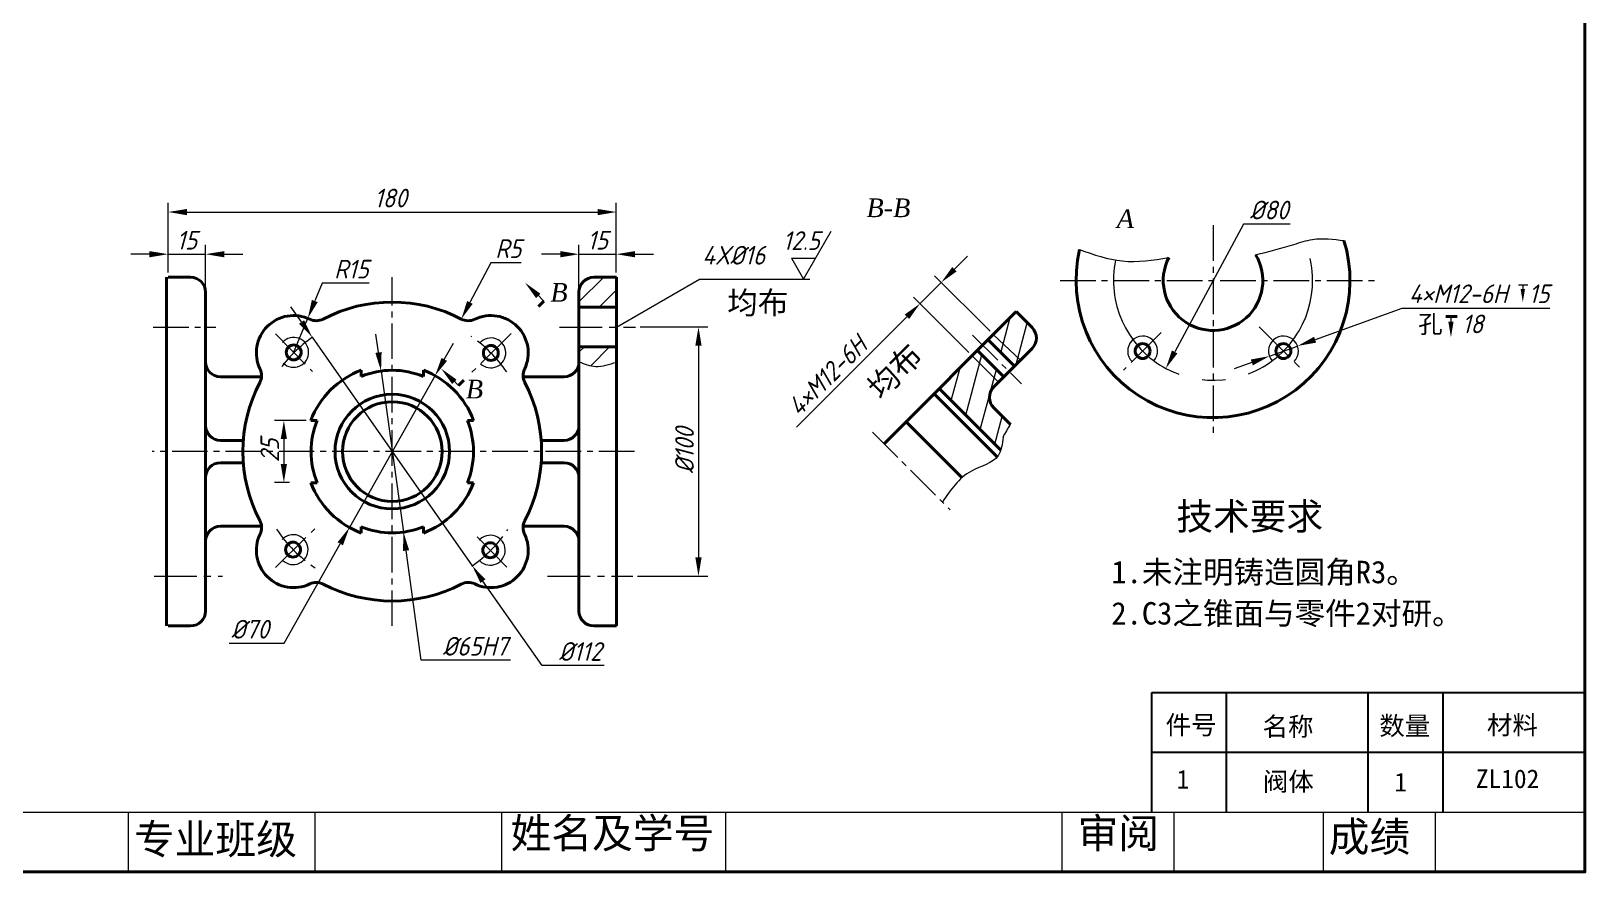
# Model space of a CAD drawing. Header units: millimetres. Extents: x 49 to 379, y 30 to 255.
# Drawn here: x 171 to 379, y 30 to 142.5 of the extents above; entities that cross this region are included whole.
import ezdxf

# ---------------------------------------------------------------- set-up
doc = ezdxf.new("R2010")
doc.units = ezdxf.units.MM
doc.linetypes.add('CENTER2', pattern=[28.575, 19.05, -3.175, 3.175, -3.175])
doc.layers.get('0').update_dxf_attribs({"lineweight": 18})
for name, color, linetype, lineweight in [('中心线', 4, 'CENTER2', 18), ('文字', 7, 'Continuous', 18), ('粗', 1, 'Continuous', 40), ('粗线', 7, 'Continuous', 40), ('细', 84, 'Continuous', 18), ('细线', 7, 'Continuous', 18), ('结构线', 2, 'Continuous', 18)]:
    doc.layers.add(name, color=color, linetype=linetype, lineweight=lineweight)
doc.layers.add('边框', color=5, linetype='Continuous')
doc.styles.add('GCHZ', font='isocp.shx', dxfattribs={"oblique": 15, "bigfont": 'gbcbig.shx'})
doc.styles.get("Standard").update_dxf_attribs({"font": 'SIMFANG.TTF'})
doc.styles.add('数字', font='isocp.shx', dxfattribs={"oblique": 15, "height": 2.5})
doc.dimstyles.new('Cai-68$0', dxfattribs={"dimscale": 0, "dimtxt": 2.5, "dimasz": 2.5, "dimexe": 1.25, "dimexo": 0.625, "dimtad": 1, "dimdec": 3, "dimlfac": 3, "dimdsep": 46, "dimtxsty": 'GCHZ', "dimcen": 0, "dimclrd": 256, "dimclre": 256, "dimclrt": 256, "dimaunit": 2, "dimazin": 2, "dimtfac": 1, "dimtdec": 3, "dimtmove": 0, "dimatfit": 3, "dimfxl": 0, "dimfrac": 2, "dimlwd": -1, "dimlwe": -1, "dimarcsym": 0})
doc.dimstyles.new('Cai-68$3', dxfattribs={"dimscale": 0, "dimtxt": 2.5, "dimasz": 2.5, "dimexe": 1.25, "dimexo": 0.625, "dimtad": 1, "dimtih": 1, "dimtoh": 1, "dimdec": 3, "dimlfac": 3, "dimdsep": 46, "dimtxsty": 'GCHZ', "dimcen": 0, "dimclrd": 256, "dimclre": 256, "dimclrt": 256, "dimadec": 0, "dimazin": 2, "dimtfac": 1, "dimtdec": 3, "dimtmove": 0, "dimatfit": 3, "dimfxl": 0, "dimlwd": -1, "dimlwe": -1, "dimarcsym": 0})
doc.dimstyles.new('Cai-68$4', dxfattribs={"dimscale": 0, "dimtxt": 2.5, "dimasz": 2.5, "dimexe": 1.25, "dimexo": 0.625, "dimtad": 1, "dimtih": 1, "dimtoh": 1, "dimdec": 3, "dimlfac": 3, "dimdsep": 46, "dimtxsty": 'GCHZ', "dimcen": 0, "dimclrd": 256, "dimclre": 256, "dimclrt": 256, "dimadec": 0, "dimazin": 2, "dimtfac": 1, "dimtdec": 3, "dimtmove": 0, "dimatfit": 3, "dimfxl": 0, "dimlwd": -1, "dimlwe": -1, "dimarcsym": 0})
doc.dimstyles.new('Cai-68$7', dxfattribs={"dimscale": 0, "dimtxt": 2.5, "dimasz": 2.5, "dimexe": 1.25, "dimexo": 0.625, "dimtad": 1, "dimdec": 3, "dimlfac": 3, "dimdsep": 46, "dimtxsty": 'GCHZ', "dimcen": 0, "dimclrd": 256, "dimclre": 256, "dimclrt": 256, "dimadec": 0, "dimazin": 2, "dimtfac": 1, "dimtdec": 3, "dimtmove": 0, "dimatfit": 3, "dimfxl": 0, "dimlwd": -1, "dimlwe": -1, "dimarcsym": 0})

# ---------------------------------------------------------------- blocks, each defined once
blk = doc.blocks.new('*D22')
at = {"layer": 'Defpoints', "color": 0}
for p in [(194.32, 112.65), (189.32, 109.57), (194.32, 107.57)]:
    blk.add_point(p, dxfattribs=at)
at = {"layer": '文字'}
for p, q in [((186.82, 112.65), (184.32, 112.65)), ((189.32, 110.2), (189.32, 113.9)), ((189.32, 112.65), (194.32, 112.65)), ((194.32, 108.2), (194.32, 113.9)), ((196.82, 112.65), (199.32, 112.65))]:
    blk.add_line(p, q, dxfattribs=at)
for points in [[(186.82, 113.06), (186.82, 112.23), (189.32, 112.65)], [(196.82, 113.06), (196.82, 112.23), (194.32, 112.65)]]:
    blk.add_solid(points, dxfattribs=at)
at = {"layer": '文字', "insert": (191.82, 114.52), "char_height": 2.5, "attachment_point": 5, "style": 'GCHZ'}
blk.add_mtext('15', dxfattribs=at)
blk = doc.blocks.new('*D23')
at = {"layer": 'Defpoints', "color": 0}
for p in [(249.32, 112.65), (249.32, 109.57), (244.32, 107.57)]:
    blk.add_point(p, dxfattribs=at)
at = {"layer": '文字'}
for p, q in [((241.82, 112.65), (239.32, 112.65)), ((244.32, 108.2), (244.32, 113.9)), ((244.32, 112.65), (249.32, 112.65)), ((249.32, 110.2), (249.32, 113.9)), ((251.82, 112.65), (254.32, 112.65))]:
    blk.add_line(p, q, dxfattribs=at)
for points in [[(241.82, 113.06), (241.82, 112.23), (244.32, 112.65)], [(251.82, 113.06), (251.82, 112.23), (249.32, 112.65)]]:
    blk.add_solid(points, dxfattribs=at)
at = {"layer": '文字', "insert": (246.82, 114.52), "char_height": 2.5, "attachment_point": 5, "style": 'GCHZ'}
blk.add_mtext('15', dxfattribs=at)
blk = doc.blocks.new('*D24')
at = {"layer": 'Defpoints', "color": 0}
for p in [(249.32, 118.29), (189.32, 109.57), (249.32, 109.57)]:
    blk.add_point(p, dxfattribs=at)
at = {"layer": '文字'}
for p, q in [((189.32, 110.2), (189.32, 119.54)), ((249.32, 110.2), (249.32, 119.54)), ((191.82, 118.29), (246.82, 118.29))]:
    blk.add_line(p, q, dxfattribs=at)
for points in [[(191.82, 118.7), (191.82, 117.87), (189.32, 118.29)], [(246.82, 118.7), (246.82, 117.87), (249.32, 118.29)]]:
    blk.add_solid(points, dxfattribs=at)
at = {"layer": '文字', "insert": (219.09, 120.16), "char_height": 2.5, "attachment_point": 5, "style": 'GCHZ'}
blk.add_mtext('180', dxfattribs=at)
blk = doc.blocks.new('*D25')
at = {"layer": 'Defpoints', "color": 0}
for p in [(208.01, 104.07), (206.12, 99.44)]:
    blk.add_point(p, dxfattribs=at)
at = {"layer": '文字'}
for p, q in [((209.92, 108.77), (208.95, 106.39)), ((216.22, 108.77), (209.92, 108.77)), ((206.12, 99.44), (208.01, 104.07))]:
    blk.add_line(p, q, dxfattribs=at)
blk.add_solid([(208.56, 106.54), (209.34, 106.23), (208.01, 104.07)], dxfattribs=at)
at = {"layer": '文字', "insert": (213.85, 110.65), "char_height": 2.5, "attachment_point": 5, "style": 'GCHZ'}
blk.add_mtext('R15', dxfattribs=at)
blk = doc.blocks.new('*D26')
at = {"layer": 'Defpoints', "color": 0}
for p in [(229.49, 105.75), (228.57, 103.98)]:
    blk.add_point(p, dxfattribs=at)
at = {"layer": '文字'}
for p, q in [((232.5, 111.51), (229.72, 106.19)), ((236.6, 111.51), (232.5, 111.51))]:
    blk.add_line(p, q, dxfattribs=at)
blk.add_solid([(229.35, 106.39), (230.09, 106), (228.57, 103.98)], dxfattribs=at)
at = {"layer": '文字', "insert": (234.86, 113.39), "char_height": 2.5, "attachment_point": 5, "style": 'GCHZ'}
blk.add_mtext('R5', dxfattribs=at)
blk = doc.blocks.new('*D27')
at = {"layer": 'Defpoints', "color": 0}
for p in [(208.43, 90.41), (204.81, 82.08), (206.19, 82.08)]:
    blk.add_point(p, dxfattribs=at)
at = {"layer": '文字'}
for p, q in [((207.8, 90.41), (203.56, 90.41)), ((204.81, 87.91), (204.81, 84.58)), ((205.57, 82.08), (203.56, 82.08))]:
    blk.add_line(p, q, dxfattribs=at)
for points in [[(204.39, 87.91), (205.22, 87.91), (204.81, 90.41)], [(204.39, 84.58), (205.22, 84.58), (204.81, 82.08)]]:
    blk.add_solid(points, dxfattribs=at)
at = {"layer": '文字', "insert": (202.93, 86.39), "char_height": 2.5, "attachment_point": 5, "rotation": 90, "style": 'GCHZ'}
blk.add_mtext('25', dxfattribs=at)
blk = doc.blocks.new('*D28')
at = {"layer": 'Defpoints', "color": 0}
for p in [(208.61, 101.53), (230.03, 70.95)]:
    blk.add_point(p, dxfattribs=at)
at = {"layer": '文字'}
for p, q in [((207.18, 103.58), (205.74, 105.62)), ((208.61, 101.53), (230.03, 70.95)), ((239.38, 57.61), (231.47, 68.91)), ((247.68, 57.61), (239.38, 57.61))]:
    blk.add_line(p, q, dxfattribs=at)
for points in [[(207.52, 103.82), (206.84, 103.34), (208.61, 101.53)], [(231.81, 69.15), (231.13, 68.67), (230.03, 70.95)]]:
    blk.add_solid(points, dxfattribs=at)
at = {"layer": '文字', "insert": (244.48, 59.49), "char_height": 2.5, "attachment_point": 5, "style": 'GCHZ'}
blk.add_mtext('%%c112', dxfattribs=at)
blk = doc.blocks.new('*D29')
at = {"layer": 'Defpoints', "color": 0}
for p in [(217.82, 97.02), (220.82, 75.47)]:
    blk.add_point(p, dxfattribs=at)
at = {"layer": '文字'}
for p, q in [((217.48, 99.49), (217.13, 101.97)), ((217.82, 97.02), (220.82, 75.47)), ((223.21, 58.31), (221.17, 72.99)), ((235.14, 58.31), (223.21, 58.31))]:
    blk.add_line(p, q, dxfattribs=at)
for points in [[(217.89, 99.55), (217.06, 99.44), (217.82, 97.02)], [(221.58, 73.05), (220.76, 72.93), (220.82, 75.47)]]:
    blk.add_solid(points, dxfattribs=at)
at = {"layer": '文字', "insert": (230.43, 60.19), "char_height": 2.5, "attachment_point": 5, "style": 'GCHZ'}
blk.add_mtext('%%c65H7', dxfattribs=at)
blk = doc.blocks.new('*D30')
at = {"layer": 'Defpoints', "color": 0}
for p in [(225.06, 96.4), (213.59, 76.08)]:
    blk.add_point(p, dxfattribs=at)
at = {"layer": '文字'}
for p, q in [((226.29, 98.58), (227.51, 100.76)), ((225.06, 96.4), (213.59, 76.08)), ((204.85, 60.6), (212.36, 73.9)), ((197.47, 60.6), (204.85, 60.6))]:
    blk.add_line(p, q, dxfattribs=at)
for points in [[(225.92, 98.78), (226.65, 98.37), (225.06, 96.4)], [(212, 74.11), (212.72, 73.7), (213.59, 76.08)]]:
    blk.add_solid(points, dxfattribs=at)
at = {"layer": '文字', "insert": (200.28, 62.47), "char_height": 2.5, "attachment_point": 5, "style": 'GCHZ'}
blk.add_mtext('%%c70', dxfattribs=at)
blk = doc.blocks.new('*D31')
at = {"layer": 'Defpoints', "color": 0}
for p in [(251.88, 102.91), (251.54, 69.58), (260.32, 69.58)]:
    blk.add_point(p, dxfattribs=at)
at = {"layer": '文字'}
for p, q in [((252.5, 102.91), (261.57, 102.91)), ((260.32, 100.41), (260.32, 72.08)), ((252.16, 69.58), (261.57, 69.58))]:
    blk.add_line(p, q, dxfattribs=at)
for points in [[(259.9, 100.41), (260.74, 100.41), (260.32, 102.91)], [(259.9, 72.08), (260.74, 72.08), (260.32, 69.58)]]:
    blk.add_solid(points, dxfattribs=at)
at = {"layer": '文字', "insert": (258.45, 86.39), "char_height": 2.5, "attachment_point": 5, "rotation": 90, "style": 'GCHZ'}
blk.add_mtext('%%c100', dxfattribs=at)
blk = doc.blocks.new('*D40')
at = {"layer": 'Defpoints', "color": 0}
for p in [(329.21, 109.12), (322.89, 97.37)]:
    blk.add_point(p, dxfattribs=at)
at = {"layer": '文字'}
for p, q in [((333.28, 116.68), (324.08, 99.58)), ((339.54, 116.68), (333.28, 116.68))]:
    blk.add_line(p, q, dxfattribs=at)
blk.add_solid([(323.71, 99.77), (324.45, 99.38), (322.89, 97.37)], dxfattribs=at)
at = {"layer": '文字', "insert": (336.72, 118.56), "char_height": 2.5, "attachment_point": 5, "style": 'GCHZ'}
blk.add_mtext('%%c80', dxfattribs=at)
blk = doc.blocks.new('*D41')
at = {"layer": 'Defpoints', "color": 0}
for p in [(289.99, 106.04), (299.79, 101.9), (296.96, 99.07)]:
    blk.add_point(p, dxfattribs=at)
at = {"layer": '文字'}
for p, q in [((294.59, 110.64), (296.35, 112.4)), ((292.82, 108.87), (289.99, 106.04)), ((299.35, 102.34), (291.93, 109.75)), ((296.52, 99.51), (289.11, 106.92)), ((288.22, 104.27), (273.45, 89.5))]:
    blk.add_line(p, q, dxfattribs=at)
for points in [[(294.29, 110.93), (294.88, 110.34), (292.82, 108.87)], [(287.93, 104.57), (288.52, 103.98), (289.99, 106.04)]]:
    blk.add_solid(points, dxfattribs=at)
at = {"layer": '文字', "insert": (277.56, 96.36), "char_height": 2.5, "attachment_point": 5, "rotation": 45, "style": 'GCHZ'}
blk.add_mtext('4×M12-6H', dxfattribs=at)

msp = doc.modelspace()

# ---------------------------------------------------------------- hatches: boundary and pattern name
at = {"layer": '文字'}
h = msp.add_hatch(dxfattribs=at)
h.set_pattern_fill('ANSI31', color=0, scale=0.75, style=0)
h.set_pattern_definition([(45, (-217, 25.4716), (-1.683798, 1.683798), [])])
h.paths.add_polyline_path([(244.32318, 107.57409), (244.32318, 105.57309), (249.32318, 105.57309), (249.32318, 109.57409), (246.32318, 109.57409, 0.414213562)])
edge = h.paths.add_edge_path()
edge.add_spline(control_points=[(244.32318, 98.24109), (245.065, 97.96206), (246.71338, 97.34203), (248.39715, 97.90141), (249.32318, 98.20906)], knot_values=[0, 0, 0, 0, 2.311374922, 5.136086537, 5.136086537, 5.136086537, 5.136086537], degree=3, periodic=0)
edge.add_line((249.32318, 98.20906), (249.32318, 100.24109))
edge.add_line((249.32318, 100.24109), (244.32318, 100.24109))
edge.add_line((244.32318, 100.24109), (244.32318, 98.24109))
h = msp.add_hatch(dxfattribs=at)
h.set_pattern_fill('ANSI31', color=0, scale=0.75, angle=30, style=0)
h.set_pattern_definition([(75, (-217, 25.4716), (-2.300111, 0.616313), [])])
h.paths.add_polyline_path([(299.78975, 101.8954), (303.44366, 98.47824), (304.97567, 100.01026, 0.414213562), (304.97567, 102.83868), (302.85435, 104.96)])
h.paths.add_polyline_path([(302.61818, 97.65276), (303.44366, 98.47824), (299.78975, 101.8954), (299.08265, 101.1883)])
h.paths.add_polyline_path([(300.49686, 95.53144), (301.20397, 96.23855), (297.66843, 99.77408), (296.96133, 99.06697)])
edge = h.paths.add_edge_path()
edge.add_line((299.86775, 94.90234), (300.49686, 95.53144))
edge.add_line((300.49686, 95.53144), (296.96133, 99.06697))
edge.add_line((296.96133, 99.06697), (292.56383, 94.66948))
edge.add_line((292.56383, 94.66948), (300.79129, 86.44201))
edge.add_spline(control_points=[(300.79129, 86.44201), (300.95715, 86.96456), (301.02801, 87.56279), (301.09887, 88.16101)], knot_values=[0, 0, 0, 0, 1.675632757, 1.675632757, 1.675632757, 1.675632757], degree=3, periodic=0)
edge.add_spline(control_points=[(301.09887, 88.16101), (301.42607, 88.72774), (301.75327, 89.29447), (302.08047, 89.86119)], knot_values=[0, 0, 0, 0, 1.963205447, 1.963205447, 1.963205447, 1.963205447], degree=3, periodic=0)
edge.add_line((302.08047, 89.86119), (299.86775, 92.07391))
edge.add_arc((301.28197, 93.48812), 2, 135, 225, ccw=False)

# ---------------------------------------------------------------- linework, layer by layer
at = {"layer": '中心线', "color": 0, "ltscale": 0.25}
for p, q in [((329.21063, 116.52239), (329.21063, 88.50591)), ((219.32318, 62.90809), (219.32318, 109.57409)), ((308.73922, 109.11561), (351.43746, 109.11561)), ((187.31841, 102.90709), (195.69809, 102.90709)), ((297.02384, 101.83289), (303.56201, 95.29472)), ((283.63549, 88.82352), (294.0252, 78.43381)), ((251.74846, 86.24109), (187.17241, 86.24109))]:
    msp.add_line(p, q, dxfattribs=at)
at = {"layer": '中心线', "color": 0, "ltscale": 0.3}
for p, q in [((203.66933, 102.01335), (208.64264, 96.95616)), ((235.24784, 102.0448), (229.95913, 96.84381)), ((241.70524, 102.90709), (251.87881, 102.90709)), ((322.28065, 102.18563), (317.2203, 97.12528)), ((335.40769, 102.91854), (341.17932, 97.14691)), ((203.69852, 70.73238), (208.95018, 75.89695)), ((234.68136, 70.76948), (230.02597, 75.50338)), ((187.43242, 69.57509), (196.60241, 69.57509)), ((240.12268, 69.57509), (251.53969, 69.57509))]:
    msp.add_line(p, q, dxfattribs=at)
at = {"layer": '中心线', "color": 0}
msp.add_arc((329.21063, 109.11561), 13.333, 168.1237408, 23.2707216, dxfattribs=at)
at = {"layer": '中心线', "color": 0, "ltscale": 0.3}
for start, end in [(124.8717111, 144.6722578), (34.8145154, 55.4569059), (213.7817821, 236.3585759), (304.8717111, 326.0087551)]:
    msp.add_arc((219.32318, 86.24109), 18.666, start, end, dxfattribs=at)
at = {"layer": '文字'}
for p, q in [((274.38762, 109.32374), (278.08266, 115.72374)), ((272.77104, 112.12374), (276.0042, 112.12374)), ((272.77104, 112.12374), (274.38762, 109.32374)), ((370.09971, 108.53243), (371.37269, 108.53243)), ((370.68459, 108.49806), (370.68459, 107.08864)), ((354.48975, 105.38679), (342.87311, 101.21024)), ((374.32098, 105.38679), (354.48975, 105.38679)), ((361.06156, 104.25494), (361.06156, 102.56364)), ((336.75643, 99.0111), (340.52054, 100.36441)), ((334.40386, 98.16527), (332.05129, 97.31945))]:
    msp.add_line(p, q, dxfattribs=at)
at = {"layer": '文字', "color": 0}
for points in [[(238.72727, 107.30815), (239.62634, 106.38)], [(227.29229, 96.00419), (228.19136, 95.07604)]]:
    msp.add_lwpolyline(points, dxfattribs=at)
for points in [[(334.9073, 112.57733), (340.04467, 113.95388), (342.54192, 114.62302), (346.74209, 114.4772)], [(311.35303, 113.26351), (317.04057, 111.73954), (323.29335, 112.18503)], [(244.32318, 98.24109), (246.5558, 97.64286), (249.32318, 98.20906)], [(301.09887, 88.16101), (300.43721, 85.69169), (296.86031, 83.62657), (292.97248, 79.48653)]]:
    msp.add_spline(points, degree=3, dxfattribs=at)
msp.add_open_spline([(301.09887, 88.16101), (301.42607, 88.72774), (301.75327, 89.29447), (302.08047, 89.86119)], degree=3, dxfattribs=at)
at = {"layer": '文字'}
for points in [[(370.39292, 107.98242), (370.97626, 107.98242), (370.68459, 106.23242)], [(360.71156, 103.63617), (361.41156, 103.63617), (361.06156, 101.53617)], [(342.73214, 101.60233), (343.01408, 100.81814), (340.52054, 100.36441)], [(334.26289, 98.55737), (334.54483, 97.77318), (336.75643, 99.0111)]]:
    msp.add_solid(points, dxfattribs=at)
at = {"layer": '粗', "color": 0}
for p, q in [((189.08206, 62.90809), (189.08206, 109.57409)), ((189.32318, 109.57409), (192.32318, 109.57409)), ((249.32318, 109.57409), (246.32318, 109.57409)), ((249.32318, 62.90809), (249.32318, 109.57409)), ((194.32318, 107.57409), (194.32318, 64.90809)), ((238.91914, 105.67281), (239.62634, 106.38)), ((244.32318, 107.57409), (244.32318, 64.90809)), ((244.32318, 105.57309), (249.32318, 105.57309)), ((302.85435, 104.96), (285.17668, 87.28233)), ((302.85435, 104.96), (304.97567, 102.83868)), ((244.32318, 100.24109), (249.32318, 100.24109)), ((299.08265, 101.1883), (302.61818, 97.65276)), ((304.97567, 100.01026), (299.86775, 94.90234)), ((297.66843, 99.77408), (301.20397, 96.23855)), ((196.32318, 96.24109), (201.8071, 96.24109)), ((215.15718, 97.13788), (215.15718, 96.2919)), ((223.48918, 97.13788), (223.48918, 96.2919)), ((228.19136, 95.07604), (228.89856, 95.78324)), ((242.32318, 96.24109), (236.83927, 96.24109)), ((291.85672, 93.96237), (300.30252, 85.51657)), ((292.56383, 94.66948), (300.79129, 86.44201)), ((299.86775, 92.07391), (302.08047, 89.86119)), ((208.42639, 90.40709), (209.27237, 90.40709)), ((230.21997, 90.40709), (229.374, 90.40709)), ((288.12249, 90.22814), (295.60481, 82.74582)), ((196.32318, 87.74109), (199.37951, 87.74109)), ((242.32318, 87.74109), (239.26685, 87.74109)), ((196.32318, 84.74109), (199.37951, 84.74109)), ((242.32318, 84.74109), (239.26685, 84.74109)), ((208.42639, 82.07509), (209.27237, 82.07509)), ((230.21997, 82.07509), (229.374, 82.07509)), ((196.32318, 76.24109), (201.8071, 76.24109)), ((215.15718, 75.3443), (215.15718, 76.19027)), ((223.48918, 75.3443), (223.48918, 76.19027)), ((242.32318, 76.24109), (236.83927, 76.24109)), ((192.32318, 62.90809), (189.32318, 62.90809)), ((246.32318, 62.90809), (249.32318, 62.90809))]:
    msp.add_line(p, q, dxfattribs=at)
for centre, radius in [((206.12444, 99.51631), 1), ((232.52204, 99.43994), 1), ((319.78277, 99.68775), 1), ((338.63848, 99.68775), 1), ((219.32318, 86.24109), 7.666), ((219.32318, 86.24109), 6.666), ((206.04807, 73.11871), 1), ((232.44567, 73.04234), 1)]:
    msp.add_circle(centre, radius, dxfattribs=at)
for centre, radius, start, end in [((329.21063, 109.11561), 18.333, 166.9234262, 17.005034), ((329.21063, 109.11561), 6.666, 152.5832545, 31.2859693), ((192.32318, 107.57409), 2, 0, 90), ((246.32318, 107.57409), 2, 90, 180), ((219.32318, 86.24109), 20, 62.4702781, 117.5297219), ((206.12433, 99.43994), 5, 64.3485829, 205.6514171), ((232.52204, 99.43994), 5, 334.3485829, 115.6514171), ((209.15459, 105.75005), 2, 244.3485829, 297.5297219), ((229.49177, 105.75005), 2, 242.4702781, 295.6514171), ((303.56146, 101.42447), 2, 315, 45), ((196.32318, 98.24109), 2, 180, 270), ((242.32318, 98.24109), 2, 270, 0), ((199.81422, 96.40968), 2, 332.4702781, 25.6514171), ((219.32318, 86.24109), 11.666, 110.922579, 159.077421), ((219.32318, 86.24109), 10.88, 67.486295, 112.513705), ((219.32318, 86.24109), 11.666, 20.922579, 69.077421), ((238.83215, 96.40968), 2, 154.3485829, 207.5297219), ((219.32318, 86.24109), 20, 152.4702781, 207.5297219), ((219.32318, 86.24109), 20, 332.4702781, 27.5297219), ((301.28197, 93.48812), 2, 135, 225), ((196.32318, 89.74109), 2, 180, 270), ((219.32318, 86.24109), 10.88, 157.486295, 202.513705), ((219.32318, 86.24109), 10.88, 337.486295, 22.513705), ((242.32318, 89.74109), 2, 270, 0), ((196.32318, 82.74109), 2, 90, 180), ((242.32318, 82.74109), 2, 0, 90), ((219.32318, 86.24109), 11.666, 200.922579, 249.077421), ((219.32318, 86.24109), 11.666, 290.922579, 339.077421), ((199.81422, 76.0725), 2, 334.3485829, 27.5297219), ((238.83215, 76.0725), 2, 152.4702781, 205.6514171), ((196.32318, 74.24109), 2, 90, 180), ((206.12433, 73.04223), 5, 154.3485829, 295.6514171), ((219.32318, 86.24109), 10.88, 247.486295, 292.513705), ((232.52204, 73.04223), 5, 244.3485829, 25.6514171), ((242.32318, 74.24109), 2, 0, 90), ((209.15459, 66.73212), 2, 62.4702781, 115.6514171), ((229.49177, 66.73212), 2, 64.3485829, 117.5297219), ((219.32318, 86.24109), 20, 242.4702781, 297.5297219), ((192.32318, 64.90809), 2, 270, 0), ((246.32318, 64.90809), 2, 180, 270)]:
    msp.add_arc(centre, radius, start, end, dxfattribs=at)
at = {"layer": '粗线'}
msp.add_line((360.3597, 104.29619), (361.88728, 104.29619), dxfattribs=at)
at = {"layer": '粗线', "color": 0}
msp.add_lwpolyline([(49, 30), (379, 30), (379, 255), (49, 255)], close=True, dxfattribs=at)
at = {"layer": '粗线'}
for points in [[(239.16222, 107.36128), (238.57318, 106.77181), (237.09929, 108.83367)], [(227.93354, 95.8649), (227.3445, 95.27543), (225.87061, 97.33729)]]:
    msp.add_solid(points, dxfattribs=at)
at = {"layer": '细', "color": 0}
for p, q in [((299.78975, 101.8954), (303.44366, 98.47824)), ((296.96133, 99.06697), (300.49686, 95.53144))]:
    msp.add_line(p, q, dxfattribs=at)
for centre, start, end in [((206.12444, 99.51631), 226.0679565, 138.0709966), ((232.52204, 99.43994), 226.0679565, 138.0709966), ((319.78277, 99.68775), 319.30133, 225), ((338.63848, 99.68775), 315, 220.69867), ((206.04807, 73.11871), 226.0679565, 138.0709966), ((232.44567, 73.04234), 226.0679565, 138.0709966)]:
    msp.add_arc(centre, 2, start, end, dxfattribs=at)
at = {"layer": '细线', "color": 0}
for p, q in [((49, 38), (379, 38)), ((184, 30), (184, 38)), ((209, 30), (209, 38)), ((234, 30), (234, 38)), ((264, 30), (264, 38)), ((309, 30), (309, 38)), ((324, 30), (324, 38)), ((344, 30), (344, 38)), ((359, 30), (359, 38))]:
    msp.add_line(p, q, dxfattribs=at)
at = {"layer": '边框', "color": 0, "linetype": 'Continuous'}
for p, q in [((321, 54), (379, 54)), ((321, 38), (321, 54)), ((331, 38), (331, 54)), ((350, 38), (350, 54)), ((360, 38), (360, 54)), ((321, 46), (379, 46))]:
    msp.add_line(p, q, dxfattribs=at)

# ---------------------------------------------------------------- texts
at = {"color": 0, "lineweight": 5, "char_height": 4, "attachment_point": 1}
for s, insert, width in [('{\\f仿宋_GB2312|b0|i0|c134|p49;姓名及学号}', (235.16444, 37.17766), 29.8443), ('{\\f仿宋_GB2312|b0|i0|c134|p49;审阅}', (311.06447, 37.17914), 13.7378), ('{\\f仿宋_GB2312|b0|i0|c134|p49;专业班级}', (184.73541, 36.37882), 23.3701)]:
    msp.add_mtext(s, dxfattribs=dict(at, insert=insert, width=width))
at = {"color": 0, "insert": (344.69849, 36.70585), "char_height": 4, "width": 13.2641, "attachment_point": 1}
msp.add_mtext('{\\f仿宋_GB2312|b0|i0|c134|p49;成绩}', dxfattribs=at)
at = {"layer": '文字', "color": 0}
for s, height, p in [('均布', 3, (264.16389, 104.65966)), ('孔', 2.4, (356.67496, 102.09557)), ('  技术要求', 3.6, (319.40751, 75.7759)), ('1.未注明铸造圆角R3。', 3, (315.59803, 68.62248)), ('2.C3之锥面与零件2对研。', 3, (315.59803, 63.09816))]:
    msp.add_text(s, height=height, dxfattribs=at).set_placement(p)
msp.add_text('均布', height=3, rotation=45, dxfattribs=at).set_placement((284.739, 93.04307))
at = {"layer": '文字', "char_height": 2.5, "width": 11.4808923, "attachment_point": 1}
for s, insert in [('{\\fTimes New Roman|b0|i1|c0|p18;B-B\\fFangSong_GB2312|b0|i1|c134|p49;}', (282.80982, 120.1085)), ('{\\fTimes New Roman|b0|i1|c0|p18;A}', (316.31388, 118.64596)), ('{\\fTimes New Roman|b0|i1|c0|p18;B}', (240.49319, 108.80075)), ('{\\fTimes New Roman|b0|i1|c0|p18;B}', (229.17595, 95.85419))]:
    msp.add_mtext(s, dxfattribs=dict(at, insert=insert))
at = {"layer": '文字', "attachment_point": 1, "style": '数字'}
for s, insert, char_height, width in [('{\\H1.25x;12.5}', (271.60684, 115.7169), 2, 4.4591872), ('4X%%c16', (260.83012, 113.75951), 2.5, 12.2954811), ('{\\H1.25x;18}', (362.54784, 104.57183), 2, 3.4680104)]:
    msp.add_mtext(s, dxfattribs=dict(at, insert=insert, char_height=char_height, width=width))
at = {"layer": '文字', "insert": (364.84586, 107.35854), "char_height": 2.5, "attachment_point": 5, "style": 'GCHZ'}
msp.add_mtext('4×M12-6H  15', dxfattribs=at)
at = {"layer": '结构线', "color": 0}
for s, p in [('件号', (322.86435, 48.40713)), ('名称', (335.84154, 48.20241)), ('数量', (351.47041, 48.30356)), ('材料', (365.87799, 48.40955)), ('阀体', (335.88474, 40.83882)), ('ZL102', (364.38911, 41.21282)), ('1', (324.33127, 41.14065)), ('1', (353.47925, 40.76336))]:
    msp.add_text(s, height=2.5, dxfattribs=at).set_placement(p)

# ---------------------------------------------------------------- dimensions: what is measured, and where the dimension line sits
at = {"layer": '文字', "color": 0}
for base, p1, p2, picture, middle in [((249.32318, 118.28575), (189.32318, 109.57409), (249.32318, 109.57409), '*D24', (219.08751, 118.28575)), ((194.32318, 112.64729), (189.32318, 109.57409), (194.32318, 107.57409), '*D22', (191.82318, 112.64729)), ((249.32318, 112.64729), (244.32318, 107.57409), (249.32318, 109.57409), '*D23', (246.82318, 112.64729))]:
    dim = msp.add_linear_dim(base=base, p1=p1, p2=p2, dimstyle='Cai-68$0', override={"dimscale": 1}, dxfattribs=at)
    dim.commit()
    dim.dimension.update_dxf_attribs({"geometry": picture, "text_midpoint": middle, "dimtype": 160})
for center, mpoint, text, picture, middle in [((329.21063, 109.11561), (322.89458, 97.37353), '%%c80', '*D40', (333.28008, 116.68108)), ((229.49177, 105.75005), (228.56736, 103.97651), 'R5', '*D26', (232.49613, 111.51407))]:
    dim = msp.add_radius_dim(center=center, mpoint=mpoint, text=text, dimstyle='Cai-68$4', override={"dimscale": 1, "dimtmove": 1}, dxfattribs=at)
    dim.commit()
    dim.dimension.update_dxf_attribs({"geometry": picture, "text_midpoint": middle, "dimtype": 164})
for base, p1, p2, angle, text, picture, middle, dimtype in [((289.98914, 106.03916), (299.78975, 101.8954), (296.96133, 99.06697), 225, '4×M12-6H', '*D41', (278.93909, 94.9891), 161), ((260.32081, 69.57509), (251.87881, 102.90709), (251.53969, 69.57509), 90, '%%c100', '*D31', (260.32081, 86.38789), 160), ((204.80517, 82.07509), (208.42639, 90.40709), (206.19384, 82.07509), 90, '25', '*D27', (204.80517, 86.39322), 160)]:
    dim = msp.add_linear_dim(base=base, p1=p1, p2=p2, angle=angle, text=text, dimstyle='Cai-68$0', override={"dimscale": 1}, dxfattribs=at)
    dim.commit()
    dim.dimension.update_dxf_attribs({"geometry": picture, "text_midpoint": middle, "dimtype": dimtype})
dim = msp.add_radius_dim(center=(206.12433, 99.43994), mpoint=(208.00774, 104.07165), dimstyle='Cai-68$4', override={"dimscale": 1}, dxfattribs=at)
dim.commit()
dim.dimension.update_dxf_attribs({"geometry": '*D25', "text_midpoint": (213.85312, 108.77085), "dimtype": 164})
for p1, p2, text, picture, middle in [((208.61263, 101.52845), (230.03374, 70.95372), '%%c112', '*D28', (244.48257, 57.60988)), ((217.82186, 97.01701), (220.8245, 75.46517), '%%c65H7', '*D29', (230.42837, 58.31378)), ((225.05673, 96.40091), (213.58964, 76.08126), '%%c70', '*D30', (200.28296, 60.59502))]:
    dim = msp.add_diameter_dim_2p(p1=p1, p2=p2, text=text, dimstyle='Cai-68$3', override={"dimscale": 1}, dxfattribs=at)
    dim.commit()
    dim.dimension.update_dxf_attribs({"geometry": picture, "text_midpoint": middle, "dimtype": 163})

# ---------------------------------------------------------------- leaders
msp.add_leader([(249.32318, 102.90709), (260.43715, 109.32374), (275.24164, 109.32374)], dimstyle='Cai-68$7', override={"dimscale": 1, "dimtad": 0, "dimldrblk": 'None'}, dxfattribs=at)

doc.saveas('drawing.dxf')
